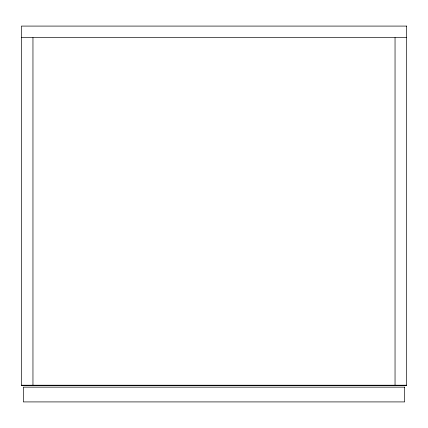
<?xml version="1.0" encoding="UTF-8"?>
<svg xmlns="http://www.w3.org/2000/svg" width="428" height="428" viewBox="0 0 428 428"><rect width="100%" height="100%" fill="white"/><g stroke="black" fill="none" stroke-linecap="round" stroke-linejoin="round"><path stroke-width="0.64" d="M21.4 37.643L406.6 37.643M21.4 385.221L406.6 385.221M395.044 37.643L395.044 385.607M32.956 37.643L32.956 385.607M406.6 26.087L21.4 26.087L21.4 385.607L406.6 385.607L406.6 26.087M404.674 387.147L23.326 387.147L23.326 401.913L404.674 401.913L404.674 387.147"/></g></svg>
